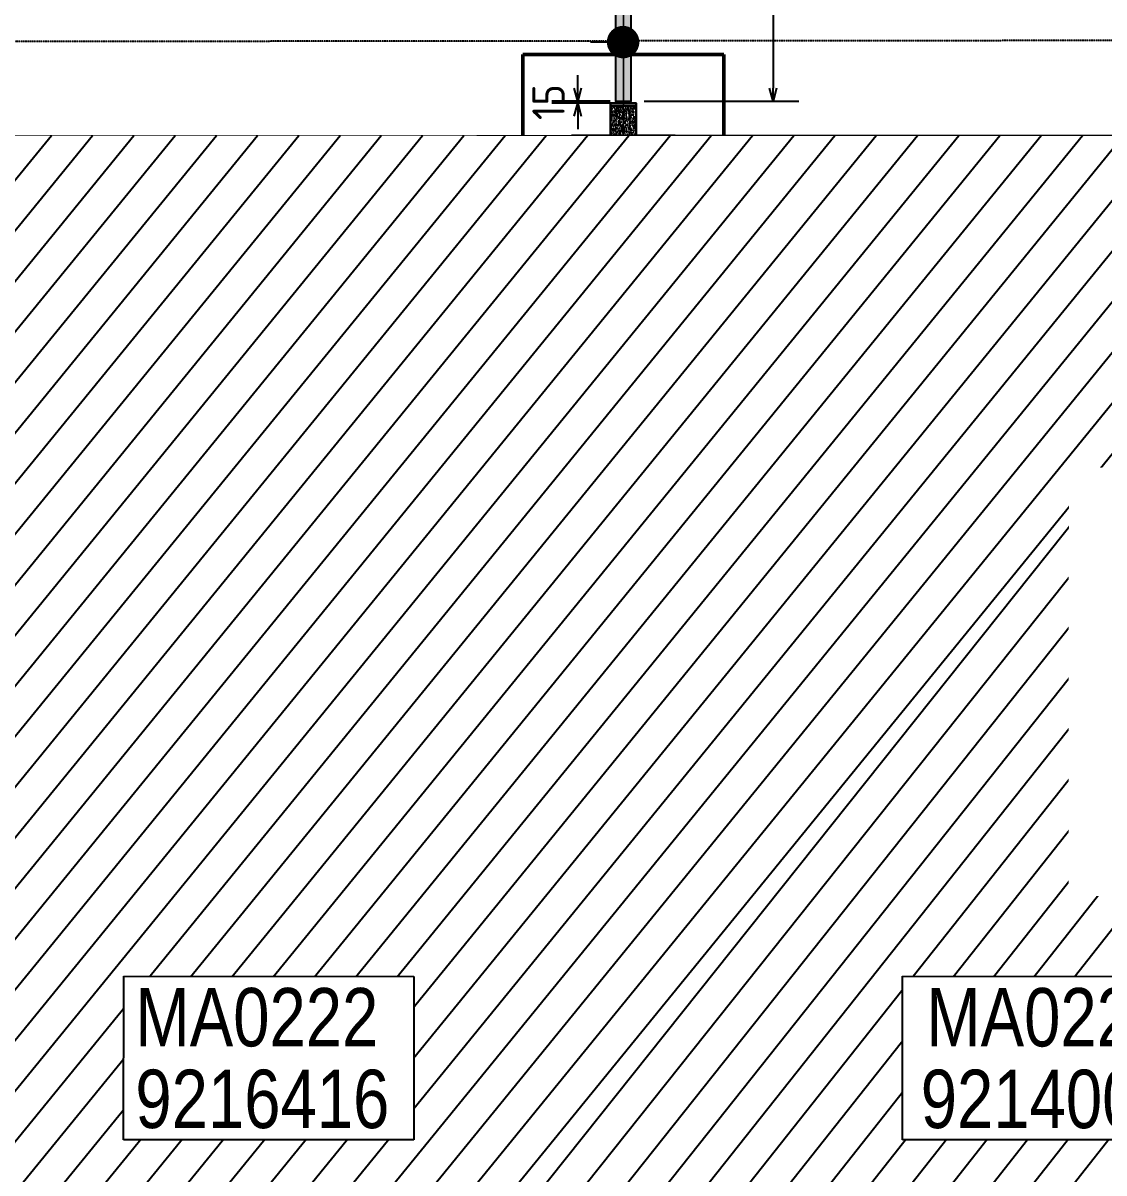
# Model space of a CAD drawing. Header units: centimetres. Extents: x -6122352 to 4157695, y -1694241 to 1947892.
# Drawn here: x 181879 to 190211, y -187304 to -178441 of the extents above; entities that cross this region are included whole.
import ezdxf
from ezdxf.xclip import XClip

# ---------------------------------------------------------------- set-up
doc = ezdxf.new("R2010")
doc.units = ezdxf.units.CM
doc.header["$MEASUREMENT"] = 0
doc.header["$XCLIPFRAME"] = 2
doc.header["$PDMODE"] = 66
doc.header["$PDSIZE"] = 100
for name, pattern in [('DASHED2', [0.375, 0.25, -0.125]), ('XR-AR-MID-SETTING OUT FOR MASTER$0$23585-XR-AR-MID-GROUND FLOOR$0$23261-XR-AR-SI-GF$0$HIDDEN', [0.375, 0.25, -0.125]), ('XR-AR-MID-SETTING OUT FOR MASTER$0$23585-XR-AR-MID-GROUND FLOOR$0$945-4P-1-101-GROUND FLOOR PLAN$0$XR-MIDDLE-GROUND FLOOR PLAN$0$HIDDEN2', [0.1875, 0.125, -0.0625])]:
    doc.linetypes.add(name, pattern=pattern)
for name, color, linetype, lineweight in [('23585-XR-AR-DAMAC PLOT LIMITS$0$1-Mid units', 41, 'Continuous', 5), ('@ Foundations', 4, 'DASHED2', 50), ('A-ANNO-TEXT', 3, 'Continuous', 25), ('XR-AR-MID-SETTING OUT FOR MASTER$0$23585-XR-AR-MID-GROUND FLOOR$0$$A-GLAZ-WNDO', 232, 'Continuous', 9), ('XR-AR-MID-SETTING OUT FOR MASTER$0$23585-XR-AR-MID-GROUND FLOOR$0$A-DOOR-FULL', 1, 'Continuous', 9), ('XR-AR-MID-SETTING OUT FOR MASTER$0$23585-XR-AR-MID-GROUND FLOOR$0$A-EQUP-KITN-PLAN', 202, 'Continuous', 9), ('XR-AR-MID-SETTING OUT FOR MASTER$0$23585-XR-AR-MID-GROUND FLOOR$0$A-FLOR-OVHD', 9, 'XR-AR-MID-SETTING OUT FOR MASTER$0$23585-XR-AR-MID-GROUND FLOOR$0$23261-XR-AR-SI-GF$0$HIDDEN', 15), ('XR-AR-MID-SETTING OUT FOR MASTER$0$23585-XR-AR-MID-GROUND FLOOR$0$A-GLAZ-SILL', 8, 'Continuous', 5), ('XR-AR-MID-SETTING OUT FOR MASTER$0$23585-XR-AR-MID-GROUND FLOOR$0$A-GLAZ-WNDO', 232, 'Continuous', 9), ('XR-AR-MID-SETTING OUT FOR MASTER$0$23585-XR-AR-MID-GROUND FLOOR$0$A-WALL', 7, 'Continuous', 30), ('XR-AR-MID-SETTING OUT FOR MASTER$0$23585-XR-AR-MID-GROUND FLOOR$0$S-COLS', 51, 'Continuous', 40)]:
    doc.layers.add(name, color=color, linetype=linetype, lineweight=lineweight)
for name, color, linetype in [('@MI-REF LAYER', 7, 'Continuous'), ('@MI-TYPE-02', 6, 'Continuous'), ('A-GLASS HATCH', 7, 'Continuous'), ('B_TH_6', 7, 'Continuous'), ('XR-AR-MID-SETTING OUT FOR MASTER$0$23585-XR-AR-MID-GROUND FLOOR$0$A-Flor-Hral', 3, 'Continuous'), ('XR-AR-MID-SETTING OUT FOR MASTER$0$23585-XR-AR-MID-GROUND FLOOR$0$A-Flor-Strs', 1, 'Continuous'), ('XR-AR-MID-SETTING OUT FOR MASTER$0$23585-XR-AR-MID-GROUND FLOOR$0$G-SHAD-20', 251, 'Continuous'), ('XR-AR-MID-SETTING OUT FOR MASTER$0$23585-XR-AR-MID-GROUND FLOOR$0$GS-HATCH-FLOOR TILE', 251, 'Continuous')]:
    doc.layers.add(name, color=color, linetype=linetype)
doc.styles.add('Schueco-BEMSTIL', font='isocpeur.ttf', dxfattribs={"width": 0.9})
doc.styles.add('Xref group 33-41$0$Overall SOP Plan$0$LAC-609-NG10-1-XREF-GRID-125SC$0$GRID-DIM-NO', font='arial.ttf', dxfattribs={"width": 0.8})
doc.dimstyles.new('MI- JWC-TXT-2.5 MM', dxfattribs={"dimscale": 1.5, "dimtxt": 2.5, "dimasz": 1, "dimexe": 2, "dimexo": 1, "dimgap": 1, "dimtad": 1, "dimdec": 0, "dimdsep": 46, "dimtxsty": 'Schueco-BEMSTIL', "dimblk": 'OPEN30', "dimcen": 0, "dimdle": 2, "dimclrd": 140, "dimclre": 8, "dimclrt": 40, "dimadec": 0, "dimazin": 2, "dimtfac": 1, "dimtdec": 0, "dimtix": 1, "dimtmove": 2, "dimatfit": 3, "dimldrblk": 'OPEN', "dimfxl": 2, "dimlwd": -1, "dimlwe": -1, "dimarcsym": 0})

# ---------------------------------------------------------------- blocks, each defined once
blk = doc.blocks.new('23585-XR-AR-DAMAC PLOT LIMITS')
at = {"layer": '23585-XR-AR-DAMAC PLOT LIMITS$0$1-Mid units', "color": 251, "true_color": 0x636466}
for points in [[(496646.5614999998, 2768916.3291), (496650.6149000004, 2768920.752900001), (496668.3101000004, 2768904.539100001), (496664.2566999998, 2768900.1153)], [(496642.5081000002, 2768911.905300001), (496646.5614999998, 2768916.3291), (496664.2566999998, 2768900.1153), (496660.2033000002, 2768895.691500001)]]:
    blk.add_lwpolyline(points, close=True, dxfattribs=at)
blk = doc.blocks.new('A$Cf093b529')
at = {"layer": 'A-ANNO-TEXT'}
blk.add_blockref('23585-XR-AR-DAMAC PLOT LIMITS', (-495391.9901121984, -2768603.441896566), dxfattribs=at)
blk = doc.blocks.new('XR-AR-MID-SETTING OUT FOR MASTER$0$23585-XR-AR-MID-GROUND FLOOR$0$945-4P-1-101-GROUND FLOOR PLAN$0$XR-MIDDLE-GROUND FLOOR PLAN$0$A$C69996ABC')
at = {"layer": 'XR-AR-MID-SETTING OUT FOR MASTER$0$23585-XR-AR-MID-GROUND FLOOR$0$A-FLOR-OVHD', "linetype": 'XR-AR-MID-SETTING OUT FOR MASTER$0$23585-XR-AR-MID-GROUND FLOOR$0$945-4P-1-101-GROUND FLOOR PLAN$0$XR-MIDDLE-GROUND FLOOR PLAN$0$HIDDEN2', "ltscale": 5}
for p, q in [((-1.567610912189821e-07, 0.8999993633871721), (0.09999984323878941, 0.8999992964713464)), ((-1.567610912189821e-07, 0.8999993633871721), (-1.567612066821766e-07, -6.366128229018386e-07)), ((-1.567612066821766e-07, -6.366128229018386e-07), (0.09999984323878763, -7.035294533608294e-07))]:
    blk.add_line(p, q, dxfattribs=at)
blk.add_lwpolyline([(0.09999984323878763, 0.8499993633871732), (0.2499998432387915, 0.4499993633871799), (0.1000013713221097, 0.04999936338717248)], dxfattribs=at)
at = {"layer": 'XR-AR-MID-SETTING OUT FOR MASTER$0$23585-XR-AR-MID-GROUND FLOOR$0$A-GLAZ-WNDO'}
for p, q in [((0.09999984323878763, 0.8499993633871732), (0.09999984323878763, 0.8999993633871703)), ((0.09999984323878941, 0.8999993633871721), (0.09999984323878763, -6.366128264545523e-07)), ((0.2499998432387809, 0.8999993633871703), (0.2499998432387809, 0.8499993633871732)), ((0.2499998432387809, 0.8499993633871732), (0.09999984323878763, 0.8499993633871732)), ((0.2499998432387809, 0.8499993633871732), (0.2499998432387809, 0.04999936338717248)), ((0.09999984323878763, -6.366128246781955e-07), (0.09999984323878763, 0.04999936338717248)), ((0.09999984323878763, 0.04999936338717248), (0.2499998432387809, 0.04999936338717248)), ((0.249999843238875, -6.366128388890502e-07), (0.249999843238875, 0.04999936338715827))]:
    blk.add_line(p, q, dxfattribs=at)
for points in [[(0.2499986387444419, 0.8999993968456259), (0.0999998435430971, 0.8999992964713464)], [(0.09999984323878763, -7.035294533608294e-07), (0.2499998432388448, -6.366128317836228e-07)]]:
    blk.add_lwpolyline(points, dxfattribs=at)
blk.add_lwpolyline([(0.2499998432387951, 0.8499993633871732), (0.2499998432387933, 0.04999936338717248), (0.1999998432387962, 0.04999936338717248), (0.1999998432387962, 0.8499993633871732)], close=True, dxfattribs=at)
blk = doc.blocks.new('XR-AR-MID-SETTING OUT FOR MASTER$0$23585-XR-AR-MID-GROUND FLOOR$0$945-4P-1-101-GROUND FLOOR PLAN$0$XR-MIDDLE-GROUND FLOOR PLAN$0$A$C446944C1')
at = {"layer": 'XR-AR-MID-SETTING OUT FOR MASTER$0$23585-XR-AR-MID-GROUND FLOOR$0$A-GLAZ-SILL', "color": 252}
blk.add_line((-2.733431756496429e-07, -4.737777635455132e-05), (5.199999726377428, -4.737754352390766e-05), dxfattribs=at)
for points in [[(2.208076124545187, -0.02284434624016285), (2.208076124545187, -0.1242443462833762), (2.093846930889413, -0.07354434626176953), (2.208076124545187, -0.02284434624016285)], [(2.991923328721896, -0.02284434624016285), (2.991923328721896, -0.1242443462833762), (3.106152522144839, -0.07354434579610825), (2.991923328721896, -0.02284434624016285)]]:
    blk.add_lwpolyline(points, dxfattribs=at)
at = {"layer": 'XR-AR-MID-SETTING OUT FOR MASTER$0$23585-XR-AR-MID-GROUND FLOOR$0$A-GLAZ-WNDO', "color": 252}
for p, q in [((5.199999726610258, 0.2499526219908148), (-2.735760062932968e-07, 0.2499526222236454)), ((-2.735760062932968e-07, 0.2499526222236454), (-2.733431756496429e-07, -4.737777635455132e-05)), ((0.04999972670339048, 0.0999526223167777), (0.04999972647055984, 0.2499526219908148)), ((1.284999726805836, 0.2499526222236454), (1.284999726805836, 0.09995262185111642)), ((1.334999726619571, 0.09995262208394706), (1.334999726619571, 0.2499526222236454)), ((3.864999726880342, 0.0999526223167777), (3.864999726880342, 0.2499526224564761)), ((3.914999726694077, 0.2499526222236454), (3.914999726694077, 0.09995262185111642)), ((5.149999726563692, 0.09995262254960835), (5.149999726796523, 0.2499526222236454)), ((5.199999726610258, 0.2499526219908148), (5.199999726377428, -4.737754352390766e-05)), ((-2.733431756496429e-07, 0.09995262208394706), (2.599999726517126, 0.09995262185111642)), ((5.199999726610258, 0.0999526223167777), (2.599999726517126, 0.09995262185111642))]:
    blk.add_line(p, q, dxfattribs=at)
for points in [[(1.284999726805836, 0.1999526221770793), (0.04999972647055984, 0.1999526226427406)], [(3.914999726694077, 0.1999526221770793), (5.149999726796523, 0.1999526219442487)]]:
    blk.add_lwpolyline(points, dxfattribs=at)
for points in [[(1.224999726749957, 0.03995262226089835), (1.304999726824462, 0.03995262226089835), (1.304999726824462, 0.08995262207463384), (1.224999726517126, 0.08995262230746448)], [(2.51999972644262, 0.03995262226089835), (1.304999726824462, 0.03995262226089835), (1.304999726824462, 0.08995262207463384), (2.519999726675451, 0.08995262207463384)], [(2.599999726517126, 0.03995262226089835), (2.51999972644262, 0.03995262226089835), (2.519999726675451, 0.08995262207463384), (2.599999726517126, 0.08995262254029512)], [(2.599999726517126, 0.03995262226089835), (2.679999726591632, 0.03995262202806771), (2.679999726591632, 0.08995262254029512), (2.599999726517126, 0.08995262254029512)], [(2.679999726591632, 0.03995262202806771), (3.89499972644262, 0.039952622493729), (3.894999726675451, 0.08995262207463384), (2.679999726591632, 0.08995262254029512)], [(3.974999726749957, 0.039952622493729), (3.89499972644262, 0.039952622493729), (3.894999726675451, 0.08995262207463384), (3.974999726749957, 0.08995262230746448)]]:
    blk.add_lwpolyline(points, close=True, dxfattribs=at)
blk = doc.blocks.new('XR-AR-MID-SETTING OUT FOR MASTER$0$23585-XR-AR-MID-GROUND FLOOR$0$945-4P-1-101-GROUND FLOOR PLAN$0$XR-MIDDLE-GROUND FLOOR PLAN$0$ASDASDASD')
blk.add_wipeout([(-42428.49006074868, 24502.348435747233), (-42278.49006074868, 24502.348435747143), (-42278.490060748925, 24052.348435747146), (-42428.49006074892, 24052.34843574723)])
blk.add_hatch(color=256).paths.add_polyline_path([(-42428.49006074868, 24502.34843574724), (-42278.49006074868, 24502.34843574715), (-42428.49006074893, 24052.34843574724)])
for p, q in [((-42278.49006074868, 24502.34843574715), (-42428.49006074868, 24502.34843574724)), ((-42428.49006074868, 24502.34843574724), (-42428.49006074893, 24052.34843574724)), ((-42428.49006074893, 24052.34843574724), (-42278.49006074868, 24502.34843574715)), ((-42278.49006074893, 24052.34843574715), (-42278.49006074868, 24502.34843574715)), ((-42428.49006074893, 24052.34843574724), (-42278.49006074893, 24052.34843574715))]:
    blk.add_line(p, q)
blk = doc.blocks.new('*U130')
for points in [[(91, -5.684341886080801e-14), (41, -5.684341886080801e-14), (41, 1021), (91, 1021)], [(0, 0), (38, -5.684341886080801e-14), (38, -50), (50, -50), (50, -122.2246979483663), (0, -122.2246979483663)], [(1100, 2.842170943040401e-14), (1062, -2.842170943040401e-14), (1062, -49.99999999999997), (1050, -49.99999999999997), (1050, -122.2246979483662), (1100, -122.2246979483662)]]:
    blk.add_lwpolyline(points, close=True)
at = {"color": 8, "linetype": 'XR-AR-MID-SETTING OUT FOR MASTER$0$23585-XR-AR-MID-GROUND FLOOR$0$945-4P-1-101-GROUND FLOOR PLAN$0$XR-MIDDLE-GROUND FLOOR PLAN$0$HIDDEN2'}
blk.add_arc((41, -5.684341886080801e-14), 1021, 1.594950045944486e-15, 90, dxfattribs=at)
at = {"layer": 'XR-AR-MID-SETTING OUT FOR MASTER$0$23585-XR-AR-MID-GROUND FLOOR$0$A-GLAZ-SILL', "linetype": 'XR-AR-MID-SETTING OUT FOR MASTER$0$23585-XR-AR-MID-GROUND FLOOR$0$945-4P-1-101-GROUND FLOOR PLAN$0$XR-MIDDLE-GROUND FLOOR PLAN$0$HIDDEN2', "ltscale": 3}
blk.add_lwpolyline([(0, 0), (1100, 0), (1100, -122.2246979483662), (0, -122.2246979483662)], close=True, dxfattribs=at)
blk = doc.blocks.new('XR-AR-MID-SETTING OUT FOR MASTER$0$23585-XR-AR-MID-GROUND FLOOR$0$A$C08698786')
at = {"layer": 'XR-AR-MID-SETTING OUT FOR MASTER$0$23585-XR-AR-MID-GROUND FLOOR$0$S-COLS', "color": 252, "lineweight": 30}
for points in [[(5900, 19472.65428233147), (5899.999999761581, 18772.65428209305), (6100, 18772.65428209305), (6099.999999761581, 19472.65428209305)], [(5900.000467061996, 15688.03591275215), (5900.000467061996, 14688.03591275215), (6100.000467061996, 14688.03591299057), (6100.000467061996, 15688.03591299057)]]:
    blk.add_lwpolyline(points, close=True, dxfattribs=at)
blk = doc.blocks.new('XR-AR-MID-SETTING OUT FOR MASTER')
h = blk.add_hatch()
h.set_pattern_fill('AR-CONC', color=8, scale=0.2, angle=90)
h.set_pattern_definition([(140, (-1262400.083953284, -115249.5658790822), (3.187817107780619, 36.4369337992008), [3.81, -41.91]), (85.00000000000001, (-1262400.083953284, -115249.5658790822), (-38.21136904780703, -7.048684284993866), [3.048, -33.528116834]), (190.4514447, (-1262399.818302584, -115246.5294776823), (-35.02355038243902, 29.38824941807066), [3.23800176, -35.61804892]), (136.1842, (-1262410.243953284, -115249.5658790822), (8.408465586545434, 54.21580817842599), [5.714999999999996, -62.86499999999997]), (186.63555761, (-1262409.543253284, -115245.0478990822), (-49.48522491954431, 47.48082681030061), [4.857004628, -53.427121632]), (81.18415117, (-1262410.243953284, -115249.5658790822), (-49.48522491710654, 47.48082681299541), [4.571993414, -50.291946384]), (111, (-1262407.703953284, -115244.4858790822), (20.45303963741753, 30.3228782538265), [3.81, -41.91]), (56.00000000000004, (-1262407.703953284, -115244.4858790822), (-36.83759322446385, 12.36040566952942), [3.048, -33.528]), (161.451445, (-1262405.999533304, -115241.9589725622), (-16.38455377718105, 42.68328385574323), [3.23800176, -35.61798752]), (127.5, (-1262400.083953284, -115249.5658790822), (-16.91100777463062, 0.6177206501183644), [0, -33.1216, 0, -34.036, 0, -33.655]), (97.49999999999996, (-1262400.083953284, -115249.5658790822), (-20.0361149636239, 13.36393250206115), [0, -19.4056, 0, -32.3596, 0, -12.827]), (57.49999999999999, (-1262400.083953284, -115260.8942790822), (1.14574879853469, 27.11811903337428), [0, -12.69999999999999, 0, -39.62399999999997, 0, -52.57799999999997]), (47.5, (-1262400.083953284, -115265.9742790822), (-5.085298206666605, 29.62583627720361), [0, -16.51, 0, -26.3144, 0, -37.338])])
h.paths.add_polyline_path([(5999.999541923382, 19702.65428161621), (5900.000002175548, 19702.65428161621), (5900.000002175548, 19472.75295772805), (5999.999541923382, 19472.75295772805)])
h.paths.add_polyline_path([(6100.000002175548, 19702.65428161621), (5999.999541923382, 19702.65428161621), (5999.999541923382, 19472.75295772805), (6100.000002175548, 19472.75295772805)])
for points in [[(6100.000002175548, 19702.65428161621), (6100.000002175548, 19722.65428161621), (5900.000002175548, 19722.65428161621), (5900.000002175548, 19702.65428161621)], [(5900.000002175548, 19472.65428161621), (5900.000002175548, 19702.65428161621), (6100.000002175548, 19702.65428161621), (6100.000002175548, 19472.75295772808)]]:
    blk.add_lwpolyline(points)
at = {"layer": 'XR-AR-MID-SETTING OUT FOR MASTER$0$23585-XR-AR-MID-GROUND FLOOR$0$A-EQUP-KITN-PLAN', "color": 8}
for p, q in [((3900.071841031313, 15202.66031169891), (5500.076263219118, 15202.66031217575)), ((3900.071840971708, 14952.66031217575), (3900.071841031313, 15202.66031169891)), ((5500.0762629807, 14952.66031169891), (5500.076263219118, 15202.66031217575)), ((3500.047055631876, 14252.66031169891), (5300.028238087893, 14252.66031217575)), ((5300.027079373598, 12102.66431617737), (5300.028238087893, 14252.66031217575)), ((4404.893656820059, 11502.66881656647), (4404.895194619894, 12102.66970968246)), ((4404.895194619894, 12102.66970968246), (5300.027079373598, 12102.66431617737))]:
    blk.add_line(p, q, dxfattribs=at)
at = {"layer": 'XR-AR-MID-SETTING OUT FOR MASTER$0$23585-XR-AR-MID-GROUND FLOOR$0$A-Flor-Hral', "color": 8}
blk.add_lwpolyline([(100.008808940649, 14902.65850448608), (2090.008809119463, 14902.65850496292), (2090.008808881044, 14852.65850448608), (100.0088091790676, 14852.65850496292)], dxfattribs=at)
at = {"layer": 'XR-AR-MID-SETTING OUT FOR MASTER$0$23585-XR-AR-MID-GROUND FLOOR$0$A-FLOR-OVHD', "color": 8, "linetype": 'XR-AR-MID-SETTING OUT FOR MASTER$0$23585-XR-AR-MID-GROUND FLOOR$0$23261-XR-AR-SI-GF$0$HIDDEN', "ltscale": 5}
for p, q in [((5500.000221520662, 14952.65890216827), (3899.995457738638, 14952.65890169144)), ((3900.071499198675, 14852.66031217575), (5500.076263397932, 14852.66031265259)), ((5579.946963220835, 12102.66686105728), (5579.94848254323, 14852.65977716446)), ((3400.046698898077, 14152.65701627731), (3400.011432737112, 12202.66620731354)), ((3500.053779155016, 12202.66576147079), (3500.053778856993, 14152.65753126144)), ((5400.002383977175, 12002.66818761826), (5900.001078754663, 11502.66702699661)), ((5900.010024100542, 12002.66746664047), (5400.002384632826, 11502.66700839996))]:
    blk.add_line(p, q, dxfattribs=at)
blk.add_lwpolyline([(2749.981962949038, 12002.63648319244), (3249.976088136435, 12002.63648366928), (3249.976087421179, 11502.65313434601), (2749.981963723898, 11502.65313434601)], close=True, dxfattribs=at)
for points in [[(2749.981962949038, 12002.63648319244), (3249.976087421179, 11502.65313434601)], [(2749.981963723898, 11502.65313434601), (3249.976088136435, 12002.63648366928)]]:
    blk.add_lwpolyline(points, dxfattribs=at)
at = {"layer": 'XR-AR-MID-SETTING OUT FOR MASTER$0$23585-XR-AR-MID-GROUND FLOOR$0$A-Flor-Strs', "color": 8}
for p, q in [((2040.00880882144, 14952.65850496292), (100.0088088214397, 14952.65850496292)), ((1480.008808463812, 14952.65850496292), (1480.008808642626, 14902.65850543976)), ((1760.008809119463, 14952.65850448608), (1760.008808940649, 14902.65850448608)), ((2040.00880882144, 14952.65850496292), (2040.008809179068, 14902.65850400925)), ((1480.008808940649, 14852.65850448608), (1480.008808940649, 13952.65850400925)), ((1760.008809119463, 14852.65850448608), (1760.008808523417, 13952.65850448608)), ((2040.008808940649, 14852.65850448608), (2040.008808881044, 13952.65850448608)), ((1480.008808881044, 13902.65850496292), (1480.008808583021, 13852.65850496292)), ((1760.008809000254, 13902.65850448608), (1760.008809000254, 13852.65850496292)), ((2040.008808881044, 13902.65850496292), (2040.008808881044, 13852.65850400925))]:
    blk.add_line(p, q, dxfattribs=at)
blk.add_circle((2040.008809119463, 14402.65850496292), 45.00000020605513, dxfattribs=at)
at = {"layer": 'XR-AR-MID-SETTING OUT FOR MASTER$0$23585-XR-AR-MID-GROUND FLOOR$0$A-WALL', "color": 8}
for points in [[(5899.999999791384, 19472.65428161621), (6099.999999731779, 19472.65428209305), (6100.001724034548, 5500.167464256287), (5900.001724511385, 5500.167624473572), (5900.00086197257, 14852.65960931778), (5500.076263397932, 14852.66031265259), (5500.0762629807, 14952.66031169891), (5900.000431150198, 14952.65961027145)], [(5600.000443965197, 19472.65428209305), (5899.999999791384, 19472.65428161621), (5899.999999850988, 19222.65428209305), (5600.000443309546, 19222.70159482956)], [(3900.046799689531, 14852.65960979462), (3900.046799749136, 14952.65960931778), (3400.047055512667, 14952.661257267), (3400.046698898077, 14152.65701627731), (3500.047055453062, 14152.6577372551), (3500.047055572271, 14852.65960979462)], [(1950.000811725855, 13202.63829565048), (2000.00029399991, 13202.63829565048), (2000.00945982337, 13652.63829517365), (1950.000810950994, 13652.63829469681)], [(3400.011432737112, 12202.66620731354), (3500.05377843976, 12202.66548633575), (3500.054259866476, 11502.6662735939), (4400.00315502286, 11502.6662735939), (4400.003322631121, 11252.66687631607), (3650.009347468615, 11252.66637420654), (3650.00999417901, 11027.59896087646), (3399.999906569719, 11027.60113668442)]]:
    blk.add_lwpolyline(points, close=True, dxfattribs=at)
for points in [[(3500.047055572271, 14852.65960979462), (3400.047011226416, 14852.65965414047)], [(5700.000849276781, 12002.66818761826), (5900.010024160147, 12002.66818761826), (5900.010264188051, 12102.67056417465), (5300.001914769411, 12102.66581106186), (5300.002845078707, 11502.66761207581), (5300.003155499697, 11502.66747426987), (5300.003322392702, 11252.66747808456), (5900.008223563433, 11252.66787910461), (5900.008823722601, 11502.66700792313), (5400.002380043268, 11502.66700792313), (5400.002380281687, 12002.66818714142), (5700.000849276781, 12002.66818761826)]]:
    blk.add_lwpolyline(points, dxfattribs=at)
at = {"layer": 'XR-AR-MID-SETTING OUT FOR MASTER$0$23585-XR-AR-MID-GROUND FLOOR$0$$A-GLAZ-WNDO', "color": 8, "xscale": -1000, "yscale": 1000, "zscale": 1000}
blk.add_blockref('XR-AR-MID-SETTING OUT FOR MASTER$0$23585-XR-AR-MID-GROUND FLOOR$0$945-4P-1-101-GROUND FLOOR PLAN$0$XR-MIDDLE-GROUND FLOOR PLAN$0$A$C446944C1', (5600.000170022249, 19222.70166015625), dxfattribs=at)
at = {"layer": 'XR-AR-MID-SETTING OUT FOR MASTER$0$23585-XR-AR-MID-GROUND FLOOR$0$$A-GLAZ-WNDO', "color": 8, "xscale": 1000.000000000049, "yscale": 1000.000000000049, "zscale": 1000.000000000049, "rotation": 90}
blk.add_blockref('XR-AR-MID-SETTING OUT FOR MASTER$0$23585-XR-AR-MID-GROUND FLOOR$0$945-4P-1-101-GROUND FLOOR PLAN$0$XR-MIDDLE-GROUND FLOOR PLAN$0$A$C69996ABC', (5300.002552062273, 11252.66763496399), dxfattribs=at)
at = {"layer": 'XR-AR-MID-SETTING OUT FOR MASTER$0$23585-XR-AR-MID-GROUND FLOOR$0$A-DOOR-FULL', "color": 8, "xscale": 0.8181820445283869, "yscale": 0.8181820445283869, "zscale": 0.8181820445283869, "rotation": 90}
blk.add_blockref('*U130', (2100.065477222204, 11149.97698354721), dxfattribs=at)
at = {"layer": 'XR-AR-MID-SETTING OUT FOR MASTER$0$23585-XR-AR-MID-GROUND FLOOR$0$G-SHAD-20', "color": 8}
blk.add_blockref('XR-AR-MID-SETTING OUT FOR MASTER$0$23585-XR-AR-MID-GROUND FLOOR$0$945-4P-1-101-GROUND FLOOR PLAN$0$XR-MIDDLE-GROUND FLOOR PLAN$0$ASDASDASD', (44478.49782505631, -10849.71202945709), dxfattribs=at)
at = {"layer": 'XR-AR-MID-SETTING OUT FOR MASTER$0$23585-XR-AR-MID-GROUND FLOOR$0$A-Flor-Hral', "color": 8}
blk.add_lwpolyline([(1150.008809179068, 13560.48195743561), (1150.008809059858, 13902.65850496292), (2090.008809238672, 13902.65850496292), (2090.008809119463, 13952.65850496292), (1100.008808940649, 13952.65850448608), (1100.008809119463, 13547.75468444824)], dxfattribs=at)
at = {"layer": 'XR-AR-MID-SETTING OUT FOR MASTER$0$23585-XR-AR-MID-GROUND FLOOR$0$A-Flor-Strs', "color": 8}
blk.add_lwpolyline([(650.0088085234165, 13572.65850496292), (650.008808940649, 14402.65850448608), (2040.008809119463, 14402.65850496292)], dxfattribs=at)
at = {"layer": 'XR-AR-MID-SETTING OUT FOR MASTER$0$23585-XR-AR-MID-GROUND FLOOR$0$A-WALL', "color": 8}
blk.add_lwpolyline([(2200.013650625944, 13652.63605213165), (2200.017217665911, 13652.6360502243), (2200.024336546659, 13852.63604974747), (1199.974533885717, 13852.65850543976), (1199.974534541368, 13752.66171360016), (1850.013650208712, 13752.64729642868), (1850.013650685549, 13102.64278697968), (2100.128742069006, 13102.63829755783), (2100.128742545843, 12652.63829708099), (1949.986809521914, 12652.64009141922), (1949.9868093431, 12552.35255002975), (2100.055755704641, 12552.35255050659), (2100.016017049551, 12049.97720527649), (2199.959899276495, 12049.97720527649), (2199.999632865191, 13202.6360502243), (2050.003180772066, 13202.63829612732), (2050.012347489595, 13652.63829517365), (2200.019845813513, 13652.63604927063)], close=True, dxfattribs=at)
at = {"layer": 'XR-AR-MID-SETTING OUT FOR MASTER$0$23585-XR-AR-MID-GROUND FLOOR$0$GS-HATCH-FLOOR TILE', "color": 8}
blk.add_blockref('XR-AR-MID-SETTING OUT FOR MASTER$0$23585-XR-AR-MID-GROUND FLOOR$0$A$C08698786', (-1.490116119384766e-07, 0), dxfattribs=at)
blk = doc.blocks.new('MID UNIT')
at = {"xscale": 0.001, "yscale": 0.001, "zscale": 0.001}
blk.add_blockref('XR-AR-MID-SETTING OUT FOR MASTER', (0, 0), dxfattribs=at)
blk = doc.blocks.new('TH_6')
at = {"xscale": -1}
blk.add_blockref('MID UNIT', (495838.3053798437, 2769163.996563952), dxfattribs=at)
blk.add_blockref('MID UNIT', (495826.3053798391, 2769163.996563952))
blk = doc.blocks.new('23585-XR-AR-MALDIVE-3$0$TH_6')
at = {"layer": 'B_TH_6', "xscale": 1.000019685734281, "yscale": 1.000019685734281, "zscale": 1.000019685734281}
blk.add_blockref('TH_6', (-9.760182827245444, -54.51303543616086), dxfattribs=at)
at = {"layer": '@ Foundations', "linetype": 'DASHED2', "ltscale": 25}
for points in [[(495833.0802980727, 2769182.044500346), (495833.0802980731, 2769184.094500346), (495831.5302980728, 2769184.094500345), (495831.5302980724, 2769182.044500345)], [(495833.2802980728, 2769177.914900346), (495833.2802980724, 2769180.464900346), (495831.3302980727, 2769180.464900345), (495831.3302980727, 2769177.914900346)], [(495833.480298073, 2769173.169100346), (495833.4802980726, 2769176.119100345), (495831.1302980729, 2769176.119100345), (495831.1302980729, 2769173.169100345)]]:
    blk.add_lwpolyline(points, close=True, dxfattribs=at)
blk = doc.blocks.new('_Dot')
at = {"color": 0, "linetype": 'ByBlock', "lineweight": -2}
blk.add_line((-0.5, 0), (-1, 0), dxfattribs=at)
at = {"color": 0, "linetype": 'ByBlock', "const_width": 0.5}
blk.add_lwpolyline([(-0.25, 0, 1), (0.25, 0, 1)], format="xyb", close=True, dxfattribs=at)
blk = doc.blocks.new('_Open30')
at = {"color": 0, "linetype": 'ByBlock', "lineweight": -2}
for p, q in [((-1, 0.26794919), (0, 0)), ((0, 0), (-1, -0.26794919)), ((0, 0), (-1, 0))]:
    blk.add_line(p, q, dxfattribs=at)
blk = doc.blocks.new('*D2995')
at = {"layer": '@MI-TYPE-02', "color": 140, "transparency": 16777216}
for p, q in [((186154.5222761459, -178943.4374724881), (186154.5222761459, -178843.4374724881)), ((186154.5222761459, -179057.937968457), (186154.5222761459, -179043.4374724881)), ((186154.5222761459, -179157.937968457), (186154.5222761459, -179257.937968457))]:
    blk.add_line(p, q, dxfattribs=at)
at = {"layer": '@MI-TYPE-02', "color": 8, "transparency": 16777216}
for p, q in [((186405.4383610378, -179043.4374724881), (185954.5222761459, -179043.4374724881)), ((186405.436064303, -179057.937968457), (185954.5222761459, -179057.937968457))]:
    blk.add_line(p, q, dxfattribs=at)
at = {"layer": 'Defpoints', "color": 0, "transparency": 16777216}
for p in [(186154.5222761459, -179043.4374724881), (186505.436064303, -179057.937968457), (186505.4383610378, -179043.4374724881)]:
    blk.add_point(p, dxfattribs=at)
at = {"layer": '@MI-TYPE-02', "color": 140, "transparency": 16777216, "xscale": 100, "yscale": 100, "zscale": 100}
for p, rotation in [((186154.5222761459, -179043.4374724881), 270), ((186154.5222761459, -179057.937968457), 90)]:
    blk.add_blockref('_Open30', p, dxfattribs=dict(at, rotation=rotation))
at = {"layer": '@MI-TYPE-02', "color": 40, "transparency": 16777216, "insert": (185929.5222761459, -179050.6877204725), "char_height": 250, "attachment_point": 5, "rotation": 90, "style": 'Schueco-BEMSTIL'}
blk.add_mtext('15', dxfattribs=at)
blk = doc.blocks.new('_Open')
at = {"color": 0, "linetype": 'ByBlock', "lineweight": -2}
for p, q in [((-1, 0.1666666666666667), (0, 0)), ((-1, -0.1666666666666667), (0, 0)), ((0, 0), (-1, 0))]:
    blk.add_line(p, q, dxfattribs=at)
blk = doc.blocks.new('*D3011')
at = {"layer": '@MI-TYPE-02', "color": 8, "transparency": 16777216}
for p, q in [((30159.86297948125, -80.14573278574979), (31354.77402100314, -80.5401669036209)), ((30159.20492640122, -4267.303183753801), (31353.39186149177, -4267.697378847785))]:
    blk.add_line(p, q, dxfattribs=at)
at = {"layer": '@MI-TYPE-02', "color": 140, "transparency": 16777216}
blk.add_line((31154.74102240475, -180.4741424661773), (31153.42488188269, -4167.631365306609), dxfattribs=at)
at = {"layer": 'Defpoints', "color": 0, "transparency": 16777216}
for p in [(30059.86298492939, -80.11272329109491), (30059.20493184936, -4267.270174259146), (31153.39187238803, -4267.631359858476)]:
    blk.add_point(p, dxfattribs=at)
at = {"layer": '@MI-TYPE-02', "color": 140, "transparency": 16777216, "xscale": 100, "yscale": 100, "zscale": 100}
for p, rotation in [((31154.7740318994, -80.47414791431112), 89.98108695238069), ((31153.39187238803, -4267.631359858476), 269.9810869523807)]:
    blk.add_blockref('_Open30', p, dxfattribs=dict(at, rotation=rotation))
at = {"layer": '@MI-TYPE-02', "color": 40, "transparency": 16777216, "insert": (30929.08296440202, -2173.978482523424), "char_height": 250, "attachment_point": 5, "rotation": 89.98108695238068, "style": 'Schueco-BEMSTIL'}
blk.add_mtext('4187', dxfattribs=at)
blk = doc.blocks.new('G8-partition walls')
at = {"layer": 'A-GLASS HATCH'}
h = blk.add_hatch(color=6, dxfattribs=at)
h.dxf.hatch_style = 1
h.paths.add_polyline_path([(29939.86298643463, -80.09371648108936), (29939.2049333546, -4267.251167449111), (30059.20493184935, -4267.270174259145), (30059.86298492938, -80.11272329109488)])
at = {"layer": '@MI-TYPE-02', "color": 6}
blk.add_lwpolyline([(29939.86298643463, -80.09371648108936), (29939.2049333546, -4267.251167449111), (30059.20493184935, -4267.270174259145), (30059.86298492938, -80.11272329109488)], close=True, dxfattribs=at)
at = {"layer": '@MI-TYPE-02'}
dim = blk.add_linear_dim(base=(31153.39187238803, -4267.631359858476), p1=(30059.86298492938, -80.11272329109488), p2=(30059.20493184935, -4267.270174259145), angle=269.9810869523807, dimstyle='MI- JWC-TXT-2.5 MM', dxfattribs=at)
dim.commit()
dim.dimension.update_dxf_attribs({"geometry": '*D3011', "text_midpoint": (30929.08296440202, -2173.978482523424)})

msp = doc.modelspace()

# ---------------------------------------------------------------- block references
at = {"layer": '@MI-REF LAYER', "xscale": 1000, "yscale": 1000, "zscale": 1000, "rotation": 312.4882903633292}
msp.add_blockref('A$Cf093b529', (-891608.7329339073, 539022.7201118186), dxfattribs=at)

# ---------------------------------------------------------------- next in the draw order: block references
at = {"layer": '@MI-REF LAYER'}
ref = msp.add_blockref('23585-XR-AR-MALDIVE-3$0$TH_6', (-496138576.6226714, -2769274498.800779), dxfattribs=dict(at, xscale=1000, yscale=1000, zscale=1000, rotation=359.9898040391973))
XClip(ref).set_block_clipping_path([(495847.3922300867, 2769163.9971941216), (495847.39543188945, 2769187.936311596), (495838.31676110416, 2769187.8964212337), (495832.31675830134, 2769187.8963837423), (495826.3167534692, 2769187.8963462515), (495820.31703141355, 2769187.8962964136), (495814.31702637416, 2769187.896258923), (495808.3170215406, 2769187.8962214305), (495802.31687913626, 2769187.896331399), (495793.3616038712, 2769187.9364081295), (495793.3508954707, 2769163.997079878)])

# ---------------------------------------------------------------- next in the draw order: block references
at = {"layer": '@MI-REF LAYER', "extrusion": (6.458363519357096e-15, 6.924065006077063e-09, 1), "xscale": 250, "yscale": 250, "zscale": 250, "rotation": 0.04482159039698196}
msp.add_blockref('_Dot', (186504.3376935687, -178587.8183946169, -22.46145884452382), dxfattribs=at)

# ---------------------------------------------------------------- next in the draw order: wipeouts: each hides what was drawn before it
at = {"color": 10}
msp.add_wipeout([(198652.9756713558, -193283.0341741783), (198655.56038286825, -179009.48125989918), (192407.0320688614, -179008.3531483149), (192405.5177468357, -179309.00614102208), (156604.56268152504, -179302.67270204728), (156604.66468535212, -179001.99820904477), (150354.3761512051, -179001.05638164657), (150352.22660348756, -193274.43890615515), (198652.96948456284, -193283.03417292034)], dxfattribs=at).dxf.layer = '@MI-REF LAYER'

# ---------------------------------------------------------------- next in the draw order: hatches: boundary and pattern name
at = {"layer": '@MI-REF LAYER', "transparency": 33554508}
h = msp.add_hatch(dxfattribs=at)
h.set_pattern_fill('ANSI31', color=256, scale=1999.999998458916, angle=186.7223562192661)
h.set_pattern_definition([(231.7223562192661, (2377468138.012326, 1503811052.832294), (196.2545353839104, -154.8681931350905), [])])
h.paths.add_polyline_path([(198652.9704295214, -193283.0341727923), (198655.5603827885, -179009.481259977), (192405.4366738899, -179009.8144404655), (192405.5177432849, -179308.9928290312), (156604.3118226964, -179302.62190096), (156604.3653194829, -179001.9981077398), (150354.376177097, -179000.8859239218), (150352.2253604671, -193274.4389058782)])

# ---------------------------------------------------------------- next in the draw order: linework, layer by layer
at = {"layer": '@MI-REF LAYER', "linetype": 'DASHED2', "extrusion": (1.726954068932882e-12, -7.460188284697714e-09, 1), "elevation": -22.45888968948228}
msp.add_lwpolyline([(192504.3450854616, -178573.9712564874), (177789.0338385931, -178587.3634818795), (177283.7351222912, -179324.4438220713)], dxfattribs=at)
at = {"layer": '@MI-REF LAYER', "const_width": 5.000000000000001}
msp.add_lwpolyline([(198652.9704295214, -193283.0341727923), (198655.5603827885, -179009.481259977), (192405.4366738899, -179009.8144404655), (192405.5177432849, -179308.9928290312), (156604.3118226964, -179302.62190096), (156604.3653194829, -179001.9981077398), (150354.376177097, -179000.8859239218), (150352.2253604671, -193274.4389058782)], close=True, dxfattribs=at)

# ---------------------------------------------------------------- next in the draw order: block references
at = {"layer": '@MI-TYPE-02', "color": 240, "true_color": 0xed1f24}
msp.add_blockref('G8-partition walls', (156506.3203870187, -174776.1768154073), dxfattribs=at)

# ---------------------------------------------------------------- next in the draw order: dimensions: what is measured, and where the dimension line sits
dim = msp.add_linear_dim(base=(186154.522275754, -179043.437472488), p1=(186505.436063911, -179057.9379684568), p2=(186505.4383610377, -179043.437472488), angle=90, dimstyle='MI- JWC-TXT-2.5 MM', dxfattribs=at)
dim.commit()
dim.dimension.update_dxf_attribs({"geometry": '*D2995', "text_midpoint": (185929.5222761459, -179050.6877204725)})

# ---------------------------------------------------------------- next in the draw order: texts
at = {"layer": '@MI-REF LAYER', "color": 7, "char_height": 450.0000000000001, "width": 2056.8768805703, "attachment_point": 1, "rotation": 359.98803297266926, "line_spacing_factor": 0.8394388776454546, "style": 'Xref group 33-41$0$Overall SOP Plan$0$LAC-609-NG10-1-XREF-GRID-125SC$0$GRID-DIM-NO', "bg_fill": 19, "box_fill_scale": 1.2, "bg_fill_color": 256, "bg_fill_transparency": 0}
for s, insert in [('MA0222\\P9216416', (182745.460687114, -185877.7638492292)), ('\\pxqc;MA0221 9214005', (188748.7505874163, -185878.0630910444))]:
    msp.add_mtext(s, dxfattribs=dict(at, insert=insert))

# ---------------------------------------------------------------- next in the draw order: wipeouts: each hides what was drawn before it
at = {"color": 10}
msp.add_wipeout([(189939.05360980038, -185170.1915095552), (197124.77725214802, -185171.4917890818), (197125.37617254272, -181861.68214547128), (189939.65104232403, -181868.60264563386), (189939.05361015347, -185170.19150925128)], dxfattribs=at).dxf.layer = '@MI-REF LAYER'

doc.saveas('drawing.dxf')
